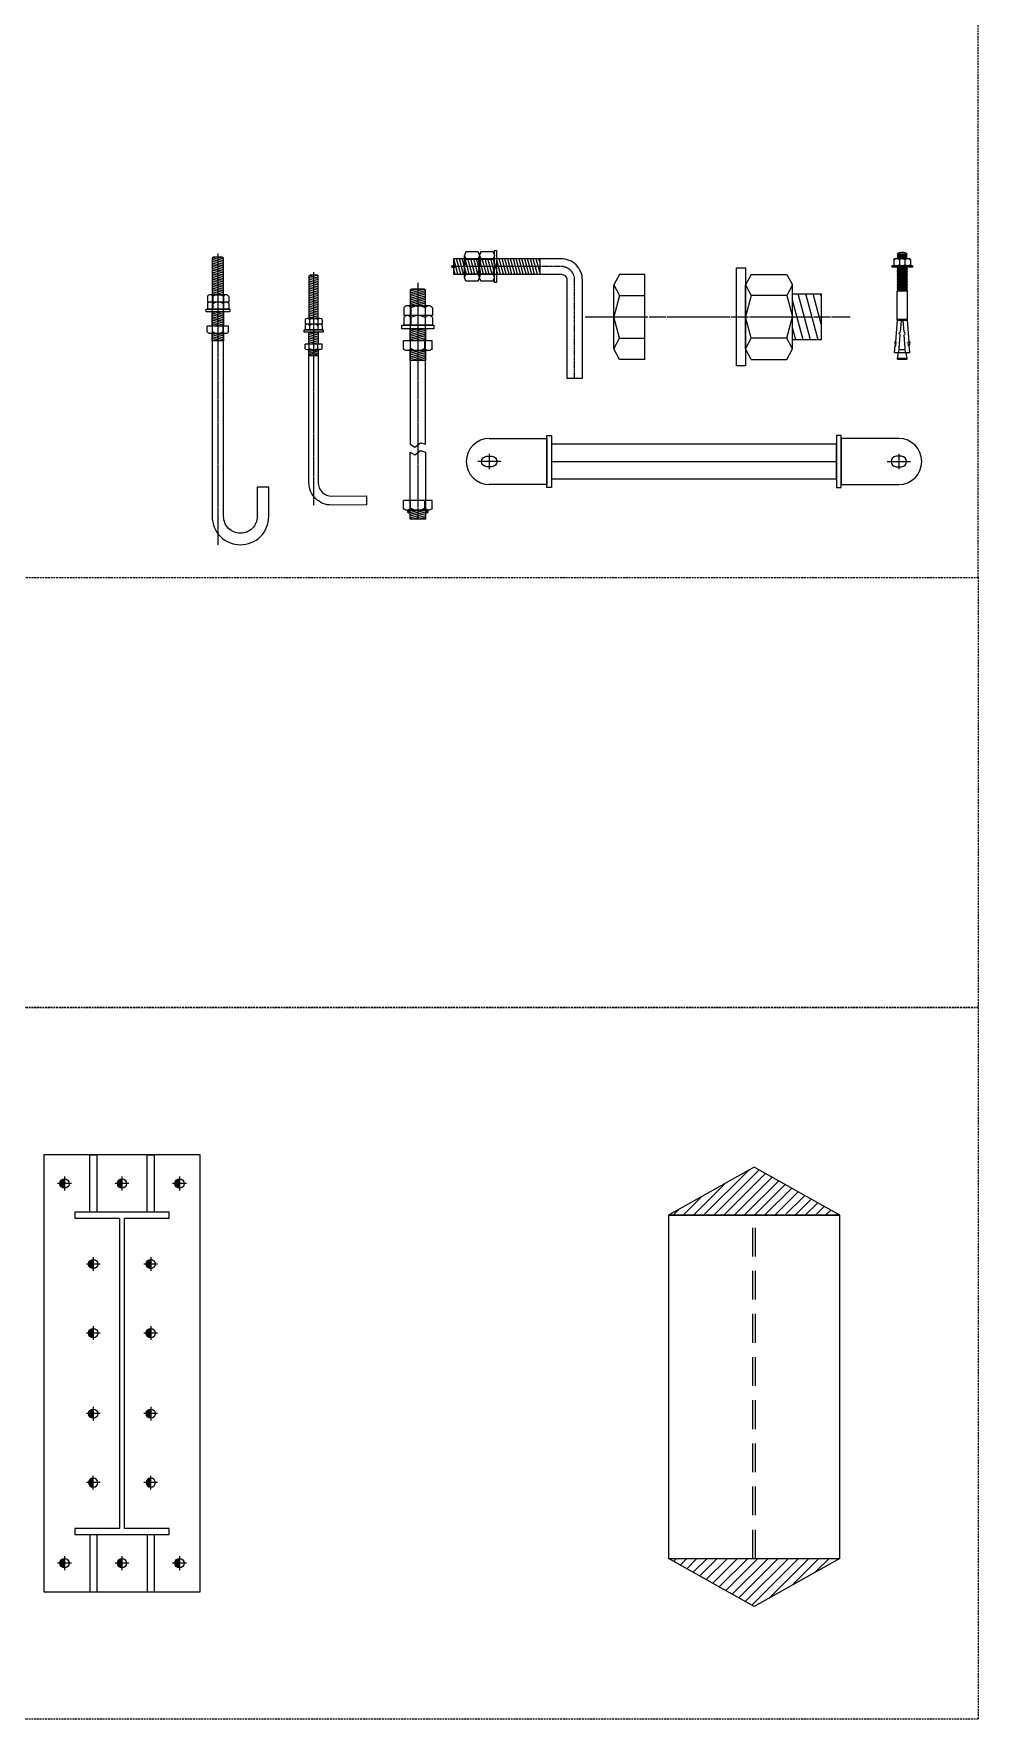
# Model space of a CAD drawing. Header units: millimetres. Extents: x -11122 to 59139, y 0 to 22878.
# Drawn here: x 52111 to 53754, y 15158 to 18089 of the extents above; entities that cross this region are included whole.
import ezdxf
from ezdxf.enums import TextEntityAlignment as Align

# ---------------------------------------------------------------- set-up
doc = ezdxf.new("R2010")
doc.units = ezdxf.units.MM
for name, pattern in [('BEAM HIDEN_DBIM', [4.7625, 3.175, -1.5875]), ('CENTER', [2, 1.25, -0.25, 0.25, -0.25]), ('CENTER2', [28.575, 19.05, -3.175, 3.175, -3.175]), ('DASHED2', [0.375, 0.25, -0.125]), ('HIDDEN_DBIM', [2.3807, 1.587, -0.7937])]:
    doc.linetypes.add(name, pattern=pattern)
doc.layers.get('Defpoints').update_dxf_attribs({"color": 1})
for name, color, linetype, lineweight in [('DCE_Beam', 2, 'BEAM HIDEN_DBIM', 25), ('DCE_STEEL PL', 150, 'Continuous', 9), ('DIM-BMB', 7, 'Continuous', 9), ('DIM-LAYER', 7, 'Continuous', 9), ('GRIDLINE-BMB', 251, 'CENTER', 5), ('GRIDLINE-LAYER', 251, 'CENTER', 5), ('HATCH-BMB', 8, 'Continuous', 5), ('kata_grid', 8, 'CENTER', 5), ('kata_net manh_white', 7, 'Continuous', 5), ('kata_net thay_red', 1, 'Continuous', 20), ('kata_plate', 150, 'Continuous', 13), ('S-Bolt', 1, 'Continuous', 9)]:
    doc.layers.add(name, color=color, linetype=linetype, lineweight=lineweight)
doc.layers.add('DCE_NetKhuat', color=8, linetype='HIDDEN_DBIM')
doc.layers.add('HATCH-LAYER', color=7, linetype='Continuous', lineweight=5, true_color=0x5c5c5c)
doc.styles.add('Dce_Text', font='arial.ttf', dxfattribs={"width": 0.8})
pattern_1 = [(195, (-2.956, -40), (7.7646, -28.9778), [])]
pattern_2 = [(195, (-2000.814, -2e-13), (7.76457, -28.97777), [])]

# ---------------------------------------------------------------- blocks, each defined once
blk = doc.blocks.new('*U475')
at = {"layer": 'DIM-BMB', "linetype": 'Continuous', "lineweight": 0}
for p, q in [((-25.29, 23.85), (-18.9675, 26.3)), ((-25.29, 2.45), (-18.9675, 0)), ((-18.9675, 26.3), (-12.645, 23.85)), ((-18.9675, 0), (-12.645, 2.45)), ((-12.645, 23.85), (0, 26.3)), ((-12.645, 2.45), (0, 0)), ((12.645, 23.85), (0, 26.3)), ((12.645, 2.45), (0, 0)), ((18.9675, 26.3), (12.645, 23.85)), ((18.9675, 0), (12.645, 2.45)), ((25.29, 23.85), (18.9675, 26.3)), ((25.29, 2.45), (18.9675, 0))]:
    blk.add_line(p, q, dxfattribs=at)
for points in [[(-25.29, 2.45), (-25.29, 23.85)], [(-18.9675, 26.3), (18.9675, 26.3)], [(-12.645, 23.85), (-12.645, 2.45)], [(12.645, 23.85), (12.645, 2.45)], [(25.29, 2.45), (25.29, 23.85)], [(-18.9675, 0), (18.9675, 0)]]:
    blk.add_lwpolyline(points, dxfattribs=at)
blk = doc.blocks.new('*U476')
at = {"layer": 'DIM-BMB', "linetype": 'Continuous', "lineweight": 0}
for p, q in [((-25.29, 23.85), (-18.9675, 26.3)), ((-25.29, 2.45), (-18.9675, 0)), ((-18.9675, 26.3), (-12.645, 23.85)), ((-18.9675, 0), (-12.645, 2.45)), ((-12.645, 23.85), (0, 26.3)), ((-12.645, 2.45), (0, 0)), ((12.645, 23.85), (0, 26.3)), ((12.645, 2.45), (0, 0)), ((18.9675, 26.3), (12.645, 23.85)), ((18.9675, 0), (12.645, 2.45)), ((25.29, 23.85), (18.9675, 26.3)), ((25.29, 2.45), (18.9675, 0))]:
    blk.add_line(p, q, dxfattribs=at)
for points in [[(-25.29, 2.45), (-25.29, 23.85)], [(-18.9675, 26.3), (18.9675, 26.3)], [(-12.645, 23.85), (-12.645, 2.45)], [(12.645, 23.85), (12.645, 2.45)], [(25.29, 2.45), (25.29, 23.85)], [(-18.9675, 0), (18.9675, 0)]]:
    blk.add_lwpolyline(points, dxfattribs=at)
blk = doc.blocks.new('*U193')
at = {"layer": 'HATCH-BMB', "transparency": 33554539}
h = blk.add_hatch(dxfattribs=at)
h.set_pattern_fill('ANSI31', color=256, scale=1.5, angle=420)
h.set_pattern_definition([(105, (-3744708.5204, -988010.286), (-4.6002217477, -1.2326257023), [])])
h.paths.add_polyline_path([(0, -13.5), (150, -13.5), (150, 13.5), (0, 13.5)])
blk.add_lwpolyline([(0, 13.5), (0, -13.5), (187.3, -13.5, -0.414214), (197.3, -23.5), (197.3, -194.4), (224.3, -194.4), (224.3, -23.5, 0.414214), (187.3, 13.5)], format="xyb", close=True)
at = {"layer": 'Defpoints', "color": 6}
blk.add_circle((0, 0), 2.52, dxfattribs=at)
at = {"layer": 'DIM-BMB', "linetype": 'Continuous', "lineweight": 0}
blk.add_lwpolyline([(75, 28), (75, -28), (71.6, -28), (71.6, 28)], close=True, dxfattribs=at)
at = {"layer": 'DIM-BMB'}
blk.add_lwpolyline([(150, 13.5), (150, -13.5)], dxfattribs=at)
at = {"layer": 'GRIDLINE-BMB'}
blk.add_lwpolyline([(210.8, -194.4), (210.8, -23.5, 0.414214), (187.3, 0), (0, 0)], format="xyb", dxfattribs=at)
at = {"layer": 'HATCH-BMB', "color": 6, "rotation": 90.00000000000001}
for name, p in [('*U476', (45.3, 0)), ('*U475', (71.6, 0))]:
    blk.add_blockref(name, p, dxfattribs=at)
blk = doc.blocks.new('*U216')
h = blk.add_hatch(color=256)
h.dxf.hatch_style = 1
h.paths.add_polyline_path([(-135, -2943), (-174, -2943, 0.891969), (-135, -2982)])
h = blk.add_hatch(color=256)
h.dxf.hatch_style = 1
h.paths.add_polyline_path([(135, -2943), (174, -2943, -0.891969), (135, -2982)])
at = {"layer": 'HATCH-LAYER'}
h = blk.add_hatch(dxfattribs=at)
h.set_pattern_fill('ANSI31', color=256, scale=240, angle=150)
h.set_pattern_definition([(195, (-6582.75, -340), (7.76457, -28.97777), [])])
h.paths.add_polyline_path([(135, 881), (103, 900), (-103, 900), (-135, 881), (-135, 610), (135, 610)])
h = blk.add_hatch(dxfattribs=at)
h.set_pattern_fill('ANSI31', color=256, scale=240, angle=150)
h.set_pattern_definition([(195, (-6582.75, -40), (7.76457, -28.97777), [])])
h.paths.add_polyline_path([(-135, 210), (135, 210), (135, 0), (-135, 0)])
h = blk.add_hatch(dxfattribs=at)
h.set_pattern_fill('ANSI31', color=256, scale=240, angle=150)
h.set_pattern_definition([(195, (-2e-05, 0), (7.7646, -28.9778), [])])
h.paths.add_polyline_path([(-135, -169), (135, -169), (135, -340), (-135, -340)])
h = blk.add_hatch(dxfattribs=at)
h.set_pattern_fill('ANSI31', color=256, scale=240, angle=150)
h.set_pattern_definition([(195, (-6582.75, 530.978), (7.76457, -28.97777), [])])
h.paths.add_polyline_path([(135, -2943), (0, -2943), (0, -3100), (135, -3100)])
h.paths.add_polyline_path([(0, -2943), (-135, -2943), (-135, -3100), (0, -3100)])
at = {"ltscale": 5}
for p, q in [((193, 610), (-182, 610)), ((-244, 574), (-244, 441)), ((255, 441), (-244, 441)), ((-244, 405), (-244, 272)), ((193, 441), (-182, 441)), ((-119, 574), (-119, 441)), ((-119, 405), (-119, 272)), ((130, 574), (130, 441)), ((130, 405), (130, 272)), ((255, 574), (255, 441)), ((255, 405), (255, 272)), ((249, 0), (-249, 0)), ((-249, -133), (-249, 0)), ((255, 272), (-244, 272)), ((-125, -133), (-125, 0)), ((125, -133), (125, 0)), ((249, -133), (249, 0)), ((187, -169), (-187, -169)), ((249, -2774), (-249, -2774)), ((-249, -2907), (-249, -2774)), ((-125, -2907), (-125, -2774)), ((125, -2907), (125, -2774)), ((249, -2907), (249, -2774)), ((187, -2943), (-187, -2943))]:
    blk.add_line(p, q, dxfattribs=at)
for points in [[(135, -1796), (135, 881), (103, 900), (-103, 900), (-135, 881), (-135, -1796), (-52, -1845), (47, -1771)], [(-135, -2943), (135, -2943), (135, -3100), (-135, -3100)]]:
    blk.add_lwpolyline(points, close=True)
for points in [[(255, 574, 0.57735), (130, 574, 0.288675), (-119, 574, 0.57735), (-244, 574)], [(255, 405, 0.57735), (130, 405, 0.288675), (-119, 405, 0.57735), (-244, 405)], [(249, -133, -0.57735), (125, -133, -0.288675), (-125, -133, -0.57735), (-249, -133)], [(249, -2907, -0.57735), (125, -2907, -0.288675), (-125, -2907, -0.57735), (-249, -2907)]]:
    blk.add_lwpolyline(points, format="xyb", dxfattribs=at)
blk.add_lwpolyline([(-135, -3100), (-135, -1932), (-52, -1982), (47, -1907), (135, -1932), (135, -3100)])
for centre, start, end in [((-152, -2961), 141.536, 308.464), ((152, -2961), 231.536, 38.464)]:
    blk.add_arc(centre, 27.9, start, end)
at = {"layer": 'Defpoints'}
blk.add_lwpolyline([(-135, 210), (135, 210), (135, 0), (-135, 0)], close=True, dxfattribs=at)
at = {"layer": 'DIM-LAYER'}
blk.add_lwpolyline([(278, 272), (278, 210), (-278, 210), (-278, 272)], close=True, dxfattribs=at)
at = {"layer": 'GRIDLINE-LAYER', "ltscale": 8}
blk.add_line((0, 1011), (0, -3100), dxfattribs=at)
at = {"layer": 'HATCH-LAYER'}
for points in [[(135, 881), (103, 900), (-103, 900), (-135, 881), (-135, 610), (135, 610), (135, 881)], [(-135, -169), (135, -169), (135, -340), (-135, -340)]]:
    blk.add_lwpolyline(points, close=True, dxfattribs=at)
blk = doc.blocks.new('*U214')
at = {"layer": 'HATCH-LAYER'}
h = blk.add_hatch(dxfattribs=at)
h.set_pattern_fill('ANSI31', color=256, scale=240, angle=150)
h.set_pattern_definition(pattern_1)
h.paths.add_polyline_path([(-80, 1189), (-61, 1200), (61, 1200), (80, 1189), (80, 447), (-80, 447)])
h = blk.add_hatch(dxfattribs=at)
h.set_pattern_fill('ANSI31', color=256, scale=240, angle=150)
h.set_pattern_definition(pattern_1)
h.paths.add_polyline_path([(80, 210), (-80, 210), (-80, 0), (80, 0)])
h = blk.add_hatch(dxfattribs=at)
h.set_pattern_fill('ANSI31', color=256, scale=200, angle=150)
h.set_pattern_definition([(195, (-3618.394, -657.889), (6.47048, -24.14815), [])])
h.paths.add_polyline_path([(-80, -100), (0, -100), (0, -201), (-80, -201)])
h.paths.add_polyline_path([(0, -100), (80, -100), (80, -201), (0, -201)])
at = {"ltscale": 5}
for p, q in [((-151, 426), (-151, 347)), ((-151, 347), (145, 347)), ((-151, 326), (-151, 247)), ((-114, 447), (108, 447)), ((-114, 347), (108, 347)), ((-77, 426), (-77, 347)), ((-77, 326), (-77, 247)), ((71, 426), (71, 347)), ((71, 326), (71, 247)), ((145, 426), (145, 347)), ((145, 326), (145, 247)), ((-151, 247), (145, 247)), ((-148, 0), (148, 0)), ((-148, -79), (-148, 0)), ((-74, -79), (-74, 0)), ((-111, -100), (111, -100)), ((74, -79), (74, 0)), ((148, -79), (148, 0))]:
    blk.add_line(p, q, dxfattribs=at)
blk.add_lwpolyline([(-80, 1189), (-61, 1200), (61, 1200), (80, 1189), (80, 447), (-80, 447), (-80, 1189)], close=True)
for points in [[(-151, 426, -0.57735), (-77, 426, -0.288675), (71, 426, -0.57735), (145, 426)], [(-151, 326, -0.57735), (-77, 326, -0.288675), (71, 326, -0.57735), (145, 326)], [(-148, -79, 0.57735), (-74, -79, 0.288675), (74, -79, 0.57735), (148, -79)]]:
    blk.add_lwpolyline(points, format="xyb", dxfattribs=at)
blk.add_lwpolyline([(-80, -100), (-80, -2408, -0.415609), (-315, -2642), (-920, -2639), (-920, -2794), (-316, -2798, 0.416126), (80, -2404), (80, -100)], format="xyb")
at = {"layer": 'Defpoints', "color": 7}
blk.add_lwpolyline([(80, 210), (-80, 210), (-80, 0), (80, 0)], close=True, dxfattribs=at)
at = {"layer": 'DIM-LAYER'}
blk.add_lwpolyline([(-165, 247), (-165, 210), (165, 210), (165, 247)], close=True, dxfattribs=at)
at = {"layer": 'GRIDLINE-LAYER', "ltscale": 8}
blk.add_line((0, 1254), (-1, -2800), dxfattribs=at)
at = {"layer": 'HATCH-LAYER'}
blk.add_lwpolyline([(80, -100), (-80, -100), (-80, -201), (80, -201)], close=True, dxfattribs=at)
blk = doc.blocks.new('M1')
for p, q in [((-1.12, 0.15), (1.12, 0.15)), ((-1.12, 0.15), (-1.12, 0)), ((-1.12, 0), (1.12, 0)), ((-0.9, 0.8), (-0.83, 0.9)), ((-0.9, 0.8), (-0.9, 0.25)), ((-0.9, 0.25), (-0.83, 0.15)), ((-0.83, 0.9), (0.83, 0.9)), ((-0.55, 1.4), (0.55, 1.4)), ((-0.55, 1.4), (-0.44, 1.3)), ((-0.55, 1.2), (-0.44, 1.3)), ((-0.55, 1.2), (-0.44, 1.1)), ((-0.55, 1.2), (0.55, 1.2)), ((-0.55, 1), (-0.44, 1.1)), ((-0.55, 1), (-0.44, 0.9)), ((-0.55, 1), (0.55, 1)), ((-0.3, 0.8), (-0.3, 0.25)), ((0.3, 0.8), (0.3, 0.25)), ((0.55, 1.4), (0.44, 1.3)), ((0.44, 1.3), (0.55, 1.2)), ((0.55, 1.2), (0.44, 1.1)), ((0.44, 1.1), (0.55, 1)), ((0.55, 1), (0.44, 0.9)), ((0.9, 0.8), (0.83, 0.9)), ((0.9, 0.25), (0.83, 0.15)), ((0.9, 0.8), (0.9, 0.25)), ((1.12, 0.15), (1.12, 0))]:
    blk.add_line(p, q)
at = {"ltscale": 0.75}
blk.add_line((-0.44, 1.1), (0.44, 1.1), dxfattribs=at)
for points in [[(-0.9, 0.8, -0.325), (-0.3, 0.8, -0.325), (0.3, 0.8, -0.325), (0.9, 0.8, -0.325)], [(-0.9, 0.25, 0.325), (-0.3, 0.25, 0.325), (0.3, 0.25, 0.325), (0.9, 0.25, 0.325)]]:
    blk.add_lwpolyline(points, format="xyb")
for centre, radius, start, end in [((0, 0.86), 0.774, 44.3223, 135.6777), ((0, 30.96), 29.67, 269.1439, 270.8561), ((-0.34, 4.88), 3.98, 268.4903, 271.5097), ((-0.46, 4.78), 3.98, 283.026, 283.1135)]:
    blk.add_arc(centre, radius, start, end)
blk = doc.blocks.new('*U223')
at = {"layer": 'S-Bolt', "color": 8, "lineweight": -2}
for p, q in [((-8.9, 0), (-7.5, -1.2)), ((-7.5, -1.2), (-8.9, -2.5)), ((-8.9, -2.5), (-7.5, -3.8)), ((-7.5, -3.8), (-8.9, -5.1)), ((-8.9, -5.1), (-7.5, -6.3)), ((-7.5, -6.3), (-8.9, -7.6)), ((-8.9, -7.6), (-7.5, -8.8)), ((-7.5, -8.8), (-8.9, -10.1)), ((-8.9, -10.1), (-7.5, -11.3)), ((-7.5, -11.3), (-8.9, -12.6)), ((-8.9, -12.6), (-7.5, -13.9)), ((-7.5, -13.9), (-8.9, -15.2)), ((-8.9, -15.2), (-7.5, -16.4)), ((-7.5, -16.4), (-8.9, -17.7)), ((-8.9, -17.7), (-7.5, -18.9)), ((-7.5, -18.9), (-8.9, -20.2)), ((-8.9, -20.2), (-7.5, -21.4)), ((-7.5, -21.4), (-8.9, -22.7)), ((-8.9, -22.7), (-7.5, -24)), ((-7.5, -24), (-8.9, -25.3)), ((-8.9, -25.3), (-7.5, -26.5)), ((-7.5, -26.5), (-8.9, -27.8)), ((-8.9, -27.8), (-7.5, -29)), ((-7.5, -29), (-8.9, -30.3)), ((8.9, 0), (7.5, -1.2)), ((7.5, -1.2), (8.9, -2.5)), ((8.9, -2.5), (7.5, -3.8)), ((7.5, -3.8), (8.9, -5.1)), ((8.9, -5.1), (7.5, -6.3)), ((7.5, -6.3), (8.9, -7.6)), ((8.9, -7.6), (7.5, -8.8)), ((7.5, -8.8), (8.9, -10.1)), ((8.9, -10.1), (7.5, -11.3)), ((7.5, -11.3), (8.9, -12.6)), ((8.9, -12.6), (7.5, -13.9)), ((7.5, -13.9), (8.9, -15.2)), ((8.9, -15.2), (7.5, -16.4)), ((7.5, -16.4), (8.9, -17.7)), ((8.9, -17.7), (7.5, -18.9)), ((7.5, -18.9), (8.9, -20.2)), ((8.9, -20.2), (7.5, -21.4)), ((7.5, -21.4), (8.9, -22.7)), ((8.9, -22.7), (7.5, -24)), ((7.5, -24), (8.9, -25.3)), ((8.9, -25.3), (7.5, -26.5)), ((7.5, -26.5), (8.9, -27.8)), ((8.9, -27.8), (7.5, -29)), ((7.5, -29), (8.9, -30.3)), ((-8.9, -30.3), (-7.5, -31.5)), ((-7.5, -31.5), (-8.9, -32.8)), ((-8.9, -32.8), (-7.5, -34.1)), ((-7.5, -34.1), (-8.9, -35.4)), ((-8.9, -35.4), (-7.5, -36.6)), ((-7.5, -36.6), (-8.9, -37.9)), ((-8.9, -37.9), (-7.5, -39.1)), ((-7.5, -39.1), (-8.9, -40.4)), ((-8.9, -40.4), (-7.5, -41.6)), ((8.9, -30.3), (7.5, -31.5)), ((7.5, -31.5), (8.9, -32.8)), ((8.9, -32.8), (7.5, -34.1)), ((7.5, -34.1), (8.9, -35.4)), ((8.9, -35.4), (7.5, -36.6)), ((7.5, -36.6), (8.9, -37.9)), ((8.9, -37.9), (7.5, -39.1)), ((7.5, -39.1), (8.9, -40.4)), ((8.9, -40.4), (7.5, -41.6))]:
    blk.add_line(p, q, dxfattribs=at)
at = {"layer": 'S-Bolt'}
for p, q in [((-8.9, -92), (-8.9, -41.6)), ((-8.9, -41.6), (8.9, -41.6)), ((8.9, -92), (8.9, -41.6)), ((-8.8, -92), (-11.7, -130)), ((-8.9, -91.4), (8.9, -91.4)), ((-8.9, -92), (8.9, -92)), ((-8.9, -92.7), (8.9, -92.7)), ((-8.8, -92), (8.8, -92)), ((8.8, -92), (11.7, -130)), ((-13.2, -149.3), (-12.2, -136.6)), ((5.4, -143.3), (-5.4, -143.3)), ((13.2, -149.3), (12.2, -136.6)), ((-13.2, -149.3), (13.2, -149.3)), ((-8.7, -158.7), (8.7, -158.7)), ((-8.7, -159.7), (8.7, -159.7))]:
    blk.add_line(p, q, dxfattribs=at)
for points in [[(-5.8, -149.3), (-3.4, -117.9, -0.774597), (-3.1, -112.8), (-1.5, -92.7)], [(5.8, -149.3), (3.4, -117.9, 0.774597), (3.1, -112.8), (1.5, -92.7)], [(7.1, -149.3), (8.8, -159.2, -0.456412), (8.1, -160), (-8.1, -160, -0.456412), (-8.8, -159.2), (-7.1, -149.3)]]:
    blk.add_lwpolyline(points, format="xyb", dxfattribs=at)
for points in [[(-12.2, -136.6), (-10.9, -136.7), (-10.4, -130.1), (-13, -129.9)], [(12.2, -136.6), (10.9, -136.7), (10.4, -130.1), (13, -129.9)]]:
    blk.add_lwpolyline(points, close=True, dxfattribs=at)
at = {"layer": 'S-Bolt', "color": 8, "lineweight": -2}
for centre, start, end in [((-7.3, 81.5), 268.937, 280.1382), ((-7.3, 79), 268.937, 280.1382), ((-7.3, 76.4), 268.937, 280.1382), ((-7.3, 73.9), 268.937, 280.1382), ((-7.3, 71.4), 268.937, 280.1382), ((-7.3, 68.9), 268.937, 280.1382), ((-7.3, 66.3), 268.937, 280.1382), ((-7.3, 63.8), 268.937, 280.1382), ((-7.3, 61.3), 268.937, 280.1382), ((-7.3, 58.8), 268.937, 280.1382), ((-7.3, 56.2), 268.937, 280.1382), ((-7.3, 53.7), 268.937, 280.1382), ((-5.6, 82.7), 268.6932, 279.898), ((-5.6, 80.2), 268.6932, 279.898), ((-5.6, 77.7), 268.6932, 279.898), ((-5.6, 75.1), 268.6932, 279.898), ((-5.6, 72.6), 268.6932, 279.898), ((-5.6, 70.1), 268.6932, 279.898), ((-5.6, 67.6), 268.6932, 279.898), ((-5.6, 65), 268.6932, 279.898), ((-5.6, 62.5), 268.6932, 279.898), ((-5.6, 60), 268.6932, 279.898), ((-5.6, 57.5), 268.6932, 279.898), ((-5.6, 54.9), 268.6932, 279.898), ((-7.3, 51.2), 268.937, 280.1382), ((-7.3, 48.7), 268.937, 280.1382), ((-7.3, 46.1), 268.937, 280.1382), ((-7.3, 43.6), 268.937, 280.1382), ((-5.6, 52.4), 268.6932, 279.898), ((-5.6, 49.9), 268.6932, 279.898), ((-5.6, 47.4), 268.6932, 279.898), ((-5.6, 44.8), 268.6932, 279.898), ((-5.6, 42.3), 268.6932, 279.898)]:
    blk.add_arc(centre, 84, start, end, dxfattribs=at)
at = {"layer": 'S-Bolt', "xscale": 16, "yscale": 16, "zscale": 16}
blk.add_blockref('M1', (0, 0), dxfattribs=at)
at = {"color": 7, "ltscale": 0.5, "style": 'Dce_Text', "width": 0.8, "flags": 1}
blk.add_attdef('SL', (1.2, 0.4), '', height=0.2, dxfattribs=at)
blk = doc.blocks.new('*U217')
at = {"layer": 'HATCH-LAYER'}
h = blk.add_hatch(dxfattribs=at)
h.set_pattern_fill('ANSI31', color=256, scale=240, angle=150)
h.set_pattern_definition(pattern_2)
h.paths.add_polyline_path([(-100, 1186), (-76, 1200), (76, 1200), (100, 1186), (100, 547), (-100, 547)])
h = blk.add_hatch(dxfattribs=at)
h.set_pattern_fill('ANSI31', color=256, scale=240, angle=150)
h.set_pattern_definition(pattern_2)
h.paths.add_polyline_path([(100, 250), (-100, 250), (-100, 0), (100, 0)])
h = blk.add_hatch(dxfattribs=at)
h.set_pattern_fill('ANSI31', color=256, scale=240, angle=150)
h.set_pattern_definition([(195, (-2.956, 0), (7.7646, -28.9778), [])])
h.paths.add_polyline_path([(100, -125), (-100, -125), (-100, -252), (100, -252)])
for p, q in [((-100, 1186), (-76, 1200)), ((-76, 1200), (76, 1200)), ((76, 1200), (100, 1186))]:
    blk.add_line(p, q)
at = {"ltscale": 5}
for p, q in [((-189, 520), (-189, 421)), ((-189, 421), (181, 421)), ((-189, 395), (-189, 296)), ((-189, 296), (181, 296)), ((-143, 547), (135, 547)), ((-143, 421), (135, 421)), ((-96, 520), (-96, 421)), ((-96, 395), (-96, 296)), ((88, 520), (88, 421)), ((88, 395), (88, 296)), ((181, 520), (181, 421)), ((181, 395), (181, 296)), ((-185, 0), (185, 0)), ((-185, -99), (-185, 0)), ((-139, -125), (139, -125)), ((-92, -99), (-92, 0)), ((92, -99), (92, 0)), ((185, -99), (185, 0))]:
    blk.add_line(p, q, dxfattribs=at)
for points in [[(-392, -3800, -0.414214), (-885, -3308), (-885, -2800), (-685, -2800), (-685, -3308, 0.414214), (-392, -3600, 0.414214), (-100, -3308), (-100, 1186)], [(100, 1186), (100, -3308, -0.414214), (-392, -3800)]]:
    blk.add_lwpolyline(points, format="xyb")
blk.add_lwpolyline([(-100, 1186), (-76, 1200), (76, 1200), (100, 1186), (100, 547), (-100, 547)], close=True)
for points in [[(-189, 520, -0.57735), (-96, 520, -0.288675), (88, 520, -0.57735), (181, 520)], [(-189, 395, -0.57735), (-96, 395, -0.288675), (88, 395, -0.57735), (181, 395)], [(-185, -99, 0.57735), (-92, -99, 0.288675), (92, -99, 0.57735), (185, -99)]]:
    blk.add_lwpolyline(points, format="xyb", dxfattribs=at)
at = {"layer": 'Defpoints'}
blk.add_lwpolyline([(100, 250), (-100, 250), (-100, 0), (100, 0)], close=True, dxfattribs=at)
at = {"layer": 'DIM-LAYER'}
blk.add_lwpolyline([(-206, 296), (-206, 250), (206, 250), (206, 296)], close=True, dxfattribs=at)
at = {"layer": 'GRIDLINE-LAYER', "ltscale": 8}
blk.add_line((0, 1267), (0, -3800), dxfattribs=at)
at = {"layer": 'HATCH-LAYER'}
blk.add_lwpolyline([(100, -125), (-100, -125), (-100, -252), (100, -252)], close=True, dxfattribs=at)
blk = doc.blocks.new('Dce_BeamI1')
at = {"ltscale": 500, "transparency": 33554483}
h = blk.add_hatch(dxfattribs=at)
h.set_pattern_fill('ANSI31', color=0, scale=100)
h.set_pattern_definition([(45, (0, -472.223), (-8.83883, 8.83883), [])])
h.paths.add_polyline_path([(149, 524.6), (0, 608.3), (-149, 524.6)])
h = blk.add_hatch(dxfattribs=at)
h.set_pattern_fill('ANSI31', color=0, scale=100)
h.set_pattern_definition([(45, (0, -155.663), (-8.8388, 8.8388), [])])
h.paths.add_polyline_path([(149, -72), (0, -155.7), (-149, -72)])
at = {"color": 0, "ltscale": 500, "transparency": 16777216}
for points in [[(149, 524.6), (0, 608.3), (-149, 524.6)], [(149, -72), (0, -155.7), (-149, -72)]]:
    blk.add_lwpolyline(points, close=True, dxfattribs=at)
at = {"color": 0, "ltscale": 1000, "transparency": 16777216}
blk.add_lwpolyline([(149, -72), (149, 524.6), (-149, 524.6), (-149, -72)], close=True, dxfattribs=at)
at = {"layer": 'DCE_NetKhuat', "linetype": 'DASHED2', "ltscale": 200}
for points in [[(-2.5, -72), (-2.5, 524.6)], [(2.5, -72), (2.5, 524.6)]]:
    blk.add_lwpolyline(points, dxfattribs=at)
blk = doc.blocks.new('Dce_BracingPipe1')
for points in [[(4.5, -9), (-4.5, -9, -1), (-4.5, 9), (4.5, 9, -1)], [(707.4, -9), (716.4, -9, 1), (716.4, 9), (707.4, 9, 1)]]:
    blk.add_lwpolyline(points, format="xyb", close=True)
at = {"layer": 'DCE_STEEL PL'}
for points in [[(0, 40), (100, 40), (100, -40), (0, -40)], [(711.9, 40), (611.9, 40), (611.9, -40), (711.9, -40)]]:
    blk.add_lwpolyline(points, dxfattribs=at)
for points in [[(108, -45), (100, -45), (100, 45), (108, 45)], [(108, -30), (603.9, -30), (603.9, 30), (108, 30)], [(603.9, -45), (611.9, -45), (611.9, 45), (603.9, 45)]]:
    blk.add_lwpolyline(points, close=True, dxfattribs=at)
for centre, start, end in [((0, 0), 90, 270), ((711.9, 0), 270, 90)]:
    blk.add_arc(centre, 40, start, end, dxfattribs=at)
at = {"layer": 'GRIDLINE-BMB', "ltscale": 500}
blk.add_lwpolyline([(108, 0), (603.9, 0)], dxfattribs=at)
at = {"layer": 'HATCH-BMB'}
for points in [[(20.2, 0), (-20.2, 0)], [(0, 13.5), (0, -13.5)], [(691.6, 0), (732.1, 0)], [(711.9, 13.5), (711.9, -13.5)]]:
    blk.add_lwpolyline(points, dxfattribs=at)
blk = doc.blocks.new('*U251')
at = {"layer": 'kata_net manh_white', "linetype": 'Continuous'}
h = blk.add_hatch(color=256, dxfattribs=at)
edge = h.paths.add_edge_path()
edge.add_ellipse((-100, 330), major_axis=(-8, 0), ratio=1, start_angle=270.0441, end_angle=450.0441)
edge.add_line((-100, 322), (-100, 338))
h = blk.add_hatch(color=256, dxfattribs=at)
edge = h.paths.add_edge_path()
edge.add_ellipse((0, 330), major_axis=(-8, 0), ratio=1, start_angle=270.0441, end_angle=450.0441)
edge.add_line((0, 322), (0, 338))
h = blk.add_hatch(color=256, dxfattribs=at)
edge = h.paths.add_edge_path()
edge.add_ellipse((100, 330), major_axis=(-8, 0), ratio=1, start_angle=270.0441, end_angle=450.0441)
edge.add_line((100, 322), (100, 338))
h = blk.add_hatch(color=256, dxfattribs=at)
edge = h.paths.add_edge_path()
edge.add_ellipse((-50, 190), major_axis=(-8, 0), ratio=1, start_angle=270.0441, end_angle=450.0441)
edge.add_line((-50, 182), (-50, 198))
h = blk.add_hatch(color=256, dxfattribs=at)
edge = h.paths.add_edge_path()
edge.add_ellipse((50, 190), major_axis=(-8, 0), ratio=1, start_angle=270.0441, end_angle=450.0441)
edge.add_line((50, 182), (50, 198))
h = blk.add_hatch(color=256, dxfattribs=at)
edge = h.paths.add_edge_path()
edge.add_ellipse((-50, 70), major_axis=(-8, 0), ratio=1, start_angle=270.0441, end_angle=450.0441)
edge.add_line((-50, 62), (-50, 78))
h = blk.add_hatch(color=256, dxfattribs=at)
edge = h.paths.add_edge_path()
edge.add_ellipse((50, 70), major_axis=(-8, 0), ratio=1, start_angle=270.0441, end_angle=450.0441)
edge.add_line((50, 62), (50, 78))
h = blk.add_hatch(color=256, dxfattribs=at)
edge = h.paths.add_edge_path()
edge.add_ellipse((-50, -70), major_axis=(-8, 0), ratio=1, start_angle=270.0441, end_angle=450.0441)
edge.add_line((-50, -78), (-50, -62))
h = blk.add_hatch(color=256, dxfattribs=at)
edge = h.paths.add_edge_path()
edge.add_ellipse((50, -70), major_axis=(-8, 0), ratio=1, start_angle=270.0441, end_angle=450.0441)
edge.add_line((50, -78), (50, -62))
h = blk.add_hatch(color=256, dxfattribs=at)
edge = h.paths.add_edge_path()
edge.add_ellipse((-50, -190), major_axis=(-8, 0), ratio=1, start_angle=-90.0441, end_angle=89.9559, ccw=False)
edge.add_line((-50, -182), (-50, -198))
h = blk.add_hatch(color=256, dxfattribs=at)
edge = h.paths.add_edge_path()
edge.add_ellipse((50, -190), major_axis=(-8, 0), ratio=1, start_angle=-90.0441, end_angle=89.9559, ccw=False)
edge.add_line((50, -182), (50, -198))
h = blk.add_hatch(color=256, dxfattribs=at)
edge = h.paths.add_edge_path()
edge.add_ellipse((-100, -330), major_axis=(-8, 0), ratio=1, start_angle=270.0441, end_angle=450.0441)
edge.add_line((-100, -338), (-100, -322))
h = blk.add_hatch(color=256, dxfattribs=at)
edge = h.paths.add_edge_path()
edge.add_ellipse((0, -330), major_axis=(-8, 0), ratio=1, start_angle=270.0441, end_angle=450.0441)
edge.add_line((0, -338), (0, -322))
h = blk.add_hatch(color=256, dxfattribs=at)
edge = h.paths.add_edge_path()
edge.add_ellipse((100, -330), major_axis=(-8, 0), ratio=1, start_angle=270.0441, end_angle=450.0441)
edge.add_line((100, -338), (100, -322))
at = {"layer": 'kata_net manh_white'}
for points in [[(-88, 330), (-112, 330)], [(-100, 342), (-100, 318)], [(12, 330), (-12, 330)], [(0, 342), (0, 318)], [(112, 330), (88, 330)], [(100, 342), (100, 318)], [(-38, 190), (-62, 190)], [(-50, 202), (-50, 178)], [(62, 190), (38, 190)], [(50, 202), (50, 178)], [(-38, 70), (-62, 70)], [(-50, 82), (-50, 58)], [(62, 70), (38, 70)], [(50, 82), (50, 58)], [(-50, -58), (-50, -82)], [(50, -58), (50, -82)], [(-38, -70), (-62, -70)], [(62, -70), (38, -70)], [(-38, -190), (-62, -190)], [(-50, -202), (-50, -178)], [(62, -190), (38, -190)], [(50, -202), (50, -178)], [(-100, -318), (-100, -342)], [(0, -318), (0, -342)], [(100, -318), (100, -342)], [(-88, -330), (-112, -330)], [(12, -330), (-12, -330)], [(112, -330), (88, -330)]]:
    blk.add_lwpolyline(points, dxfattribs=at)
for centre in [(-100, 330), (0, 330), (100, 330), (-50, 190), (50, 190), (-50, 70), (50, 70), (-50, -70), (50, -70), (-100, -330), (0, -330), (100, -330)]:
    blk.add_ellipse(centre, major_axis=(-8, 0), ratio=1, start_param=3.142362255831332, end_param=9.42554756301092, dxfattribs=at)
at = {"layer": 'kata_net manh_white', "extrusion": (0, 0, -1)}
for centre in [(-50, -190), (50, -190)]:
    blk.add_ellipse(centre, major_axis=(-8, 0), ratio=1, start_param=3.142362255831332, end_param=9.42554756301092, dxfattribs=at)
at = {"layer": 'kata_net thay_red', "linetype": 'ByBlock', "ltscale": 500}
for p, q in [((82, 280), (-82, 280)), ((-82, 280), (-82, 270)), ((-82, 270), (-4.5, 270)), ((-4.5, 270), (-4.5, -270)), ((4.5, 270), (82, 270)), ((4.5, -270), (4.5, 270)), ((82, 270), (82, 280)), ((-4.5, -270), (-82, -270)), ((-82, -270), (-82, -280)), ((-82, -280), (82, -280)), ((82, -270), (4.5, -270)), ((82, -280), (82, -270))]:
    blk.add_line(p, q, dxfattribs=at)
at = {"layer": 'kata_plate'}
for p, q in [((-56, 280), (-56, 380)), ((-56, 380), (-44, 380)), ((-44, 380), (-44, 280)), ((44, 280), (44, 380)), ((44, 380), (56, 380)), ((56, 380), (56, 280))]:
    blk.add_line(p, q, dxfattribs=at)
blk.add_lwpolyline([(-136, -380), (136, -380), (136, 380), (-136, 380)], close=True, dxfattribs=at)
for points in [[(-56, -280), (-56, -380)], [(-44, -280), (-44, -380)], [(44, -280), (44, -380)], [(56, -280), (56, -380)]]:
    blk.add_lwpolyline(points, dxfattribs=at)
at = {"style": 'Dce_Text', "width": 0.8, "flags": 1}
for tag, p in [('TenBanDe', (18.4, 254.1)), ('ChieuDay', (18.4, 258.4))]:
    blk.add_attdef(tag, text='', height=2.5, dxfattribs=at).set_placement(p, align=Align.CENTER)
blk = doc.blocks.new('*U146')
at = {"layer": 'kata_net manh_white', "linetype": 'Continuous', "lineweight": 0}
for p, q in [((-14.78, 14.4), (-11.085, 16.4)), ((-11.085, 16.4), (-7.39, 14.4)), ((-7.39, 14.4), (0, 16.4)), ((7.39, 14.4), (0, 16.4)), ((11.085, 16.4), (7.39, 14.4)), ((14.78, 14.4), (11.085, 16.4)), ((-14.78, 2), (-11.085, 0)), ((-11.085, 0), (-7.39, 2)), ((-7.39, 2), (0, 0)), ((7.39, 2), (0, 0)), ((11.085, 0), (7.39, 2)), ((14.78, 2), (11.085, 0))]:
    blk.add_line(p, q, dxfattribs=at)
for points in [[(-14.78, 2), (-14.78, 14.4)], [(-11.085, 16.4), (11.085, 16.4)], [(-7.39, 14.4), (-7.39, 2)], [(7.39, 14.4), (7.39, 2)], [(14.78, 2), (14.78, 14.4)], [(-11.085, 0), (11.085, 0)]]:
    blk.add_lwpolyline(points, dxfattribs=at)
blk = doc.blocks.new('*U375')
at = {"layer": 'kata_net manh_white', "linetype": 'Continuous', "lineweight": 0}
for p, q in [((-14.78, 8.75), (-11.085, 10.75)), ((-14.78, 0), (-14.78, 8.75)), ((-11.085, 10.75), (-7.39, 8.75)), ((-7.39, 8.75), (0, 10.75)), ((7.39, 8.75), (0, 10.75)), ((11.085, 10.75), (7.39, 8.75)), ((14.78, 8.75), (11.085, 10.75)), ((14.78, 0), (14.78, 8.75))]:
    blk.add_line(p, q, dxfattribs=at)
for points in [[(-11.085, 10.75), (11.085, 10.75)], [(-7.39, 8.75), (-7.39, 0)], [(7.39, 8.75), (7.39, 0)], [(-14.78, 0), (14.78, 0)]]:
    blk.add_lwpolyline(points, dxfattribs=at)
blk = doc.blocks.new('*U195')
at = {"layer": 'HATCH-BMB'}
h = blk.add_hatch(dxfattribs=at)
h.set_pattern_fill('ANSI31', color=256, scale=20, angle=330)
h.set_pattern_definition([(15, (-25929.7196, 12860.24), (-0.64704761, 2.41481457), [])])
h.paths.add_polyline_path([(8, -61.37), (-8, -61.37), (-8, -51.37), (8, -51.37)])
blk.add_lwpolyline([(8, -61.37), (-8, -61.37), (-8, -51.37), (8, -51.37)], close=True)
at = {"layer": 'DIM-BMB', "linetype": 'Continuous', "lineweight": 0}
blk.add_lwpolyline([(-17, -31.87), (17, -31.87), (17, -34.97), (-17, -34.97)], close=True, dxfattribs=at)
at = {"layer": 'kata_grid', "linetype": 'CENTER2'}
for p, q in [((0, 20.75), (0, -71.37)), ((0, 17.95), (0, -66.87))]:
    blk.add_line(p, q, dxfattribs=at)
at = {"layer": 'HATCH-BMB', "color": 6}
blk.add_blockref('*U375', (0, 0), dxfattribs=at)
at = {"layer": 'HATCH-BMB', "color": 6, "xscale": -1, "rotation": 180}
blk.add_blockref('*U146', (0, -34.97), dxfattribs=at)
blk = doc.blocks.new('Block_ALL')
at = {"layer": 'DCE_Beam'}
for points in [[(46059.1, 17143.5), (53753.6, 17143.5), (53753.6, 18318.3), (46059.1, 18318.3)], [(46059.1, 17143.5), (53753.6, 17143.5), (53753.6, 16395.4), (46059.1, 16395.4)], [(46059.1, 16395.4), (53753.6, 16395.4), (53753.6, 15158), (46059.1, 15158)]]:
    blk.add_lwpolyline(points, close=True, dxfattribs=at)
at = {"yscale": 0.1, "zscale": 0.1}
for name, p, xscale in [('*U217', (52431.5, 17580.1), -0.1), ('*U214', (52597.8, 17548.9), -0.1), ('*U216', (52779.1, 17554.5), 0.1)]:
    blk.add_blockref(name, p, dxfattribs=dict(at, xscale=xscale))
at = {"xscale": 5.000000000000202, "yscale": 5.000000000000202, "zscale": 5.000000000000202, "rotation": 90}
blk.add_blockref('*U195', (53173.7, 17596.4), dxfattribs=at)
for name, p in [('Dce_BracingPipe1', (52903.4, 17344.9)), ('*U251', (52264.8, 15759.5))]:
    blk.add_blockref(name, p)
at = {"color": 4, "transparency": 33554687}
blk.add_blockref('Dce_BeamI1', (53363.9, 15509.7), dxfattribs=at)
at = {"layer": 'DIM-BMB'}
blk.add_blockref('*U193', (52841, 17683.9), dxfattribs=at)
at = {"layer": 'S-Bolt', "xscale": -1}
blk.add_blockref('*U223', (53621.3, 17682.9), dxfattribs=at)

msp = doc.modelspace()

# ---------------------------------------------------------------- block references
msp.add_blockref('Block_ALL', (0, 0))

doc.saveas('drawing.dxf')
